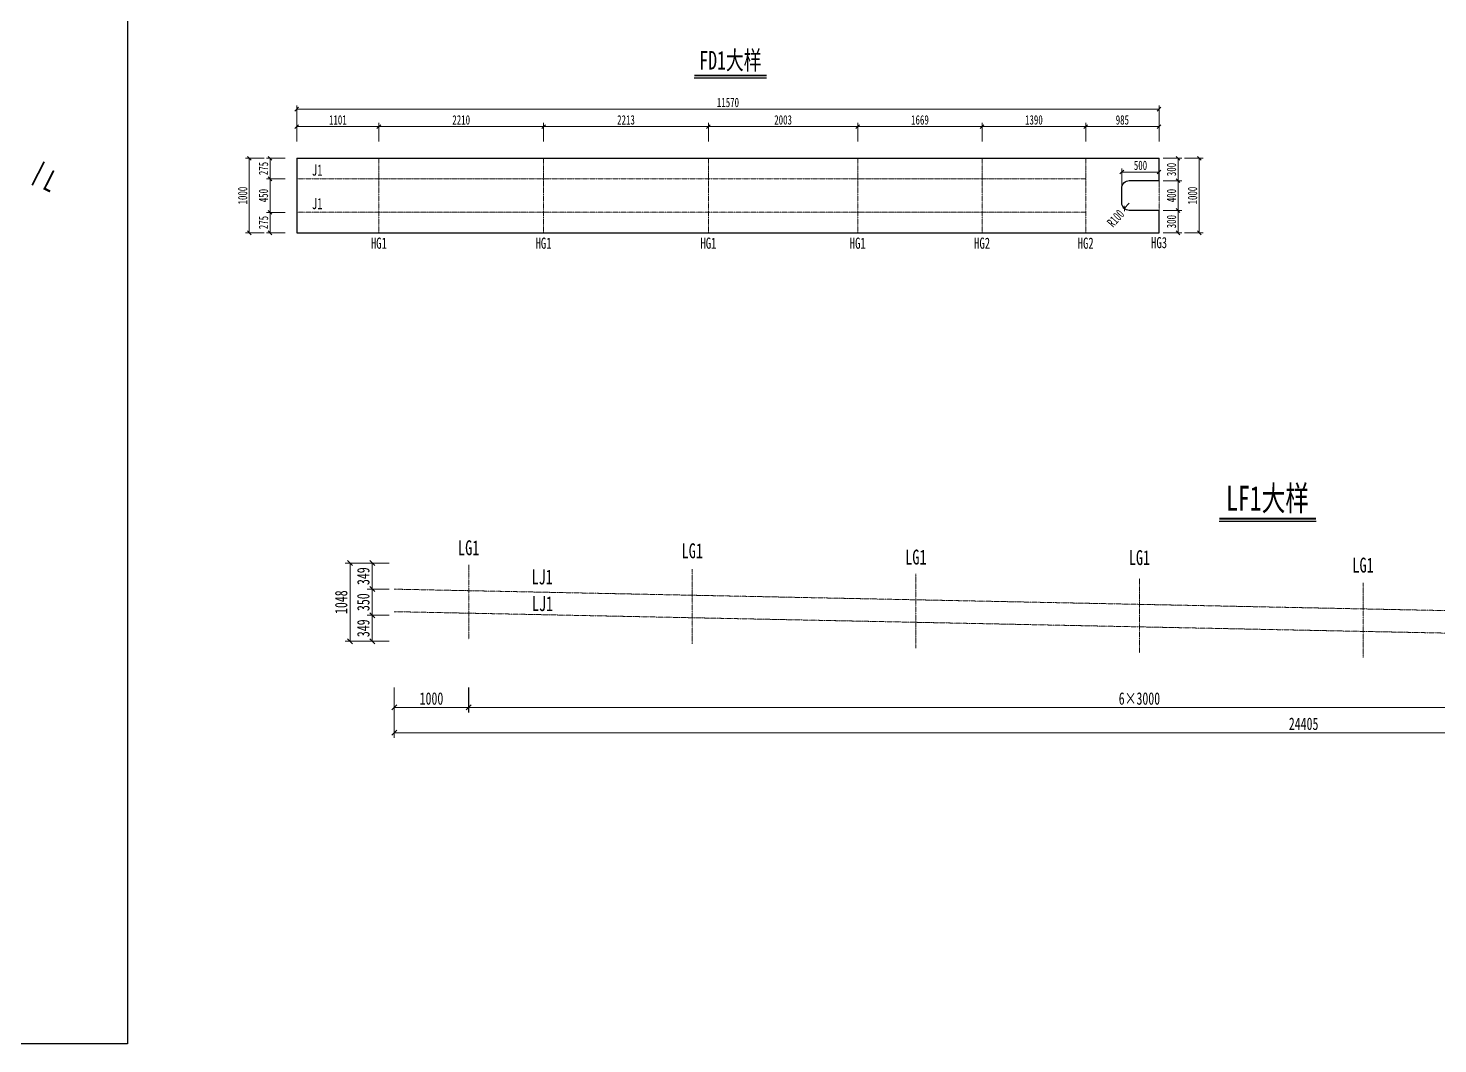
# Model space of a CAD drawing. Header units: millimetres. Extents: x -60009 to 63758, y -2164 to 95433.
# Drawn here: x 8964 to 27877, y -2164 to 11467 of the extents above; entities that cross this region are included whole.
import ezdxf
from ezdxf.enums import TextEntityAlignment as Align

# ---------------------------------------------------------------- set-up
doc = ezdxf.new("R2010")
doc.units = ezdxf.units.MM
doc.linetypes.add('CENTER2', pattern=[28.575, 19.05, -3.175, 3.175, -3.175])
doc.layers.get('Defpoints').update_dxf_attribs({"color": 8})
for name, color, linetype, lineweight in [('中心线', 2, 'CENTER2', 15), ('文字', 7, 'Continuous', 15), ('标注线及字体', 2, 'Continuous', 15), ('粗线', 3, 'Continuous', 35), ('细实线', 4, 'Continuous', 15), ('钢板粗线', 1, 'Continuous', 25)]:
    doc.layers.add(name, color=color, linetype=linetype, lineweight=lineweight)
doc.styles.add('111', font='仿宋_GB2312.TTF', dxfattribs={"width": 0.7})
doc.styles.add('BM_Dim', font='仿宋_GB2312.TTF', dxfattribs={"width": 0.85})
doc.dimstyles.new('200', dxfattribs={"dimscale": 0, "dimtxt": 2.5, "dimasz": 1, "dimexe": 1, "dimexo": 1, "dimgap": 0.6, "dimtad": 1, "dimdec": 0, "dimdsep": 46, "dimtxsty": '111', "dimblk": 'OBLIQUE', "dimcen": 0, "dimclrd": 4, "dimclre": 4, "dimclrt": 4, "dimadec": 1, "dimazin": 2, "dimtfac": 1, "dimtdec": 0, "dimtix": 1, "dimtmove": 2, "dimatfit": 3, "dimfxl": 4, "dimfxlon": 1, "dimtolj": 1, "dimlwd": -1, "dimlwe": -1, "dimarcsym": 0})

# ---------------------------------------------------------------- blocks, each defined once
blk = doc.blocks.new('_Oblique')
at = {"color": 0, "linetype": 'ByBlock', "lineweight": -2}
blk.add_line((-0.5, -0.5), (0.5, 0.5), dxfattribs=at)
blk = doc.blocks.new('*D271')
at = {"layer": 'Defpoints', "color": 0, "transparency": 16777216}
for p in [(21101, 67033), (21986, 67032), (21099, 66017), (21985, 66032), (21099, 65920)]:
    blk.add_point(p, dxfattribs=at)
at = {"layer": '细实线', "color": 4, "transparency": 16777216}
for p, q in [((21099, 65986), (21099, 65903)), ((21985, 65985), (21984, 65902))]:
    blk.add_line(p, q, dxfattribs=at)
blk.add_arc((-34515894092, -21492456430780), 21492484212183, 89.907985640573, 89.907985642933, dxfattribs=at)
at = {"layer": '细实线', "color": 4, "transparency": 16777216, "xscale": 16.66666666666666, "yscale": 16.66666666666666, "zscale": 16.66666666666666}
for p, rotation in [((21099, 65920), 179.9079856429328), ((21984, 65918), 359.9079856405726)]:
    blk.add_blockref('_Oblique', p, dxfattribs=dict(at, rotation=rotation))
at = {"layer": '细实线', "color": 4, "transparency": 16777216, "insert": (21542, 65949), "char_height": 41.7, "attachment_point": 5, "rotation": 359.908, "style": '111'}
blk.add_mtext('885', dxfattribs=at)
blk = doc.blocks.new('*D273')
at = {"layer": 'Defpoints', "color": 0, "transparency": 16777216}
for p in [(21101, 67117), (21101, 67033), (21986, 67032), (21099, 66017), (21985, 66032)]:
    blk.add_point(p, dxfattribs=at)
at = {"layer": '细实线', "color": 4, "transparency": 16777216}
for p, q in [((21101, 67050), (21101, 67134)), ((21986, 67049), (21986, 67132))]:
    blk.add_line(p, q, dxfattribs=at)
blk.add_arc((-34515894092, -21492456430780), 21492484213380, 89.907985640573, 89.907985642933, dxfattribs=at)
at = {"layer": '细实线', "color": 4, "transparency": 16777216, "xscale": 16.66666666666666, "yscale": 16.66666666666666, "zscale": 16.66666666666666}
for p, rotation in [((21101, 67117), 179.9079856429328), ((21986, 67116), 359.9079856405726)]:
    blk.add_blockref('_Oblique', p, dxfattribs=dict(at, rotation=rotation))
at = {"layer": '细实线', "color": 4, "transparency": 16777216, "insert": (21544, 67146), "char_height": 41.7, "attachment_point": 5, "rotation": 359.908, "style": '111'}
blk.add_mtext('885', dxfattribs=at)
blk = doc.blocks.new('*D1558')
at = {"layer": 'Defpoints', "color": 0, "transparency": 16777216}
for p in [(24138, 9720), (24138, 8720), (24677, 8720)]:
    blk.add_point(p, dxfattribs=at)
at = {"layer": '细实线', "color": 4, "transparency": 16777216}
for p, q in [((24477, 9720), (24727, 9720)), ((24677, 9720), (24677, 8720)), ((24477, 8720), (24727, 8720))]:
    blk.add_line(p, q, dxfattribs=at)
at = {"layer": '细实线', "color": 4, "transparency": 16777216, "xscale": 50, "yscale": 50, "zscale": 50}
for p, rotation in [((24677, 9720), 90), ((24677, 8720), 270)]:
    blk.add_blockref('_Oblique', p, dxfattribs=dict(at, rotation=rotation))
at = {"layer": '细实线', "color": 4, "transparency": 16777216, "insert": (24587, 9220), "char_height": 125, "attachment_point": 5, "rotation": 90, "style": '111'}
blk.add_mtext('\\A1;1000', dxfattribs=at)
blk = doc.blocks.new('*D1559')
at = {"layer": 'Defpoints', "color": 0, "transparency": 16777216}
for p in [(24138, 9720), (23738, 9420), (24393, 9420)]:
    blk.add_point(p, dxfattribs=at)
at = {"layer": '细实线', "color": 4, "transparency": 16777216}
for p, q in [((24193, 9720), (24443, 9720)), ((24393, 9720), (24393, 9420)), ((24193, 9420), (24443, 9420))]:
    blk.add_line(p, q, dxfattribs=at)
at = {"layer": '细实线', "color": 4, "transparency": 16777216, "xscale": 50, "yscale": 50, "zscale": 50}
for p, rotation in [((24393, 9720), 90), ((24393, 9420), 270)]:
    blk.add_blockref('_Oblique', p, dxfattribs=dict(at, rotation=rotation))
at = {"layer": '细实线', "color": 4, "transparency": 16777216, "insert": (24304, 9570), "char_height": 125, "attachment_point": 5, "rotation": 90, "style": '111'}
blk.add_mtext('\\A1;300', dxfattribs=at)
blk = doc.blocks.new('*D1560')
at = {"layer": 'Defpoints', "color": 0, "transparency": 16777216}
for p in [(24138, 9420), (24138, 9020), (24393, 9020)]:
    blk.add_point(p, dxfattribs=at)
at = {"layer": '细实线', "color": 4, "transparency": 16777216}
for p, q in [((24193, 9420), (24443, 9420)), ((24393, 9420), (24393, 9020)), ((24193, 9020), (24443, 9020))]:
    blk.add_line(p, q, dxfattribs=at)
at = {"layer": '细实线', "color": 4, "transparency": 16777216, "xscale": 50, "yscale": 50, "zscale": 50}
for p, rotation in [((24393, 9420), 90), ((24393, 9020), 270)]:
    blk.add_blockref('_Oblique', p, dxfattribs=dict(at, rotation=rotation))
at = {"layer": '细实线', "color": 4, "transparency": 16777216, "insert": (24304, 9220), "char_height": 125, "attachment_point": 5, "rotation": 90, "style": '111'}
blk.add_mtext('\\A1;400', dxfattribs=at)
blk = doc.blocks.new('*D1561')
at = {"layer": 'Defpoints', "color": 0, "transparency": 16777216}
for p in [(24138, 9020), (24138, 8720), (24393, 8720)]:
    blk.add_point(p, dxfattribs=at)
at = {"layer": '细实线', "color": 4, "transparency": 16777216}
for p, q in [((24193, 9020), (24443, 9020)), ((24393, 9020), (24393, 8720)), ((24193, 8720), (24443, 8720))]:
    blk.add_line(p, q, dxfattribs=at)
at = {"layer": '细实线', "color": 4, "transparency": 16777216, "xscale": 50, "yscale": 50, "zscale": 50}
for p, rotation in [((24393, 9020), 90), ((24393, 8720), 270)]:
    blk.add_blockref('_Oblique', p, dxfattribs=dict(at, rotation=rotation))
at = {"layer": '细实线', "color": 4, "transparency": 16777216, "insert": (24304, 8870), "char_height": 125, "attachment_point": 5, "rotation": 90, "style": '111'}
blk.add_mtext('\\A1;300', dxfattribs=at)
blk = doc.blocks.new('*D1562')
at = {"layer": 'Defpoints', "color": 0, "transparency": 16777216}
for p in [(13669, 10146), (12568, 9720), (13669, 9720)]:
    blk.add_point(p, dxfattribs=at)
at = {"layer": '细实线', "color": 4, "transparency": 16777216}
for p, q in [((12568, 9946), (12568, 10196)), ((12568, 10146), (13669, 10146)), ((13669, 9946), (13669, 10196))]:
    blk.add_line(p, q, dxfattribs=at)
at = {"layer": '细实线', "color": 4, "transparency": 16777216, "xscale": 50, "yscale": 50, "zscale": 50, "rotation": 180}
blk.add_blockref('_Oblique', (12568, 10146), dxfattribs=at)
at = {"layer": '细实线', "color": 4, "transparency": 16777216, "xscale": 50, "yscale": 50, "zscale": 50}
blk.add_blockref('_Oblique', (13669, 10146), dxfattribs=at)
at = {"layer": '细实线', "color": 4, "transparency": 16777216, "insert": (13119, 10235), "char_height": 125, "attachment_point": 5, "style": '111'}
blk.add_mtext('\\A1;1101', dxfattribs=at)
blk = doc.blocks.new('*D1563')
at = {"layer": 'Defpoints', "color": 0, "transparency": 16777216}
for p in [(15879, 10146), (13669, 9720), (15879, 9720)]:
    blk.add_point(p, dxfattribs=at)
at = {"layer": '细实线', "color": 4, "transparency": 16777216}
for p, q in [((13669, 9946), (13669, 10196)), ((13669, 10146), (15879, 10146)), ((15879, 9946), (15879, 10196))]:
    blk.add_line(p, q, dxfattribs=at)
at = {"layer": '细实线', "color": 4, "transparency": 16777216, "xscale": 50, "yscale": 50, "zscale": 50, "rotation": 180}
blk.add_blockref('_Oblique', (13669, 10146), dxfattribs=at)
at = {"layer": '细实线', "color": 4, "transparency": 16777216, "xscale": 50, "yscale": 50, "zscale": 50}
blk.add_blockref('_Oblique', (15879, 10146), dxfattribs=at)
at = {"layer": '细实线', "color": 4, "transparency": 16777216, "insert": (14774, 10235), "char_height": 125, "attachment_point": 5, "style": '111'}
blk.add_mtext('\\A1;2210', dxfattribs=at)
blk = doc.blocks.new('*D1564')
at = {"layer": 'Defpoints', "color": 0, "transparency": 16777216}
for p in [(18091, 10146), (15879, 9720), (18091, 9720)]:
    blk.add_point(p, dxfattribs=at)
at = {"layer": '细实线', "color": 4, "transparency": 16777216}
for p, q in [((15879, 9946), (15879, 10196)), ((15879, 10146), (18091, 10146)), ((18091, 9946), (18091, 10196))]:
    blk.add_line(p, q, dxfattribs=at)
at = {"layer": '细实线', "color": 4, "transparency": 16777216, "xscale": 50, "yscale": 50, "zscale": 50, "rotation": 180}
blk.add_blockref('_Oblique', (15879, 10146), dxfattribs=at)
at = {"layer": '细实线', "color": 4, "transparency": 16777216, "xscale": 50, "yscale": 50, "zscale": 50}
blk.add_blockref('_Oblique', (18091, 10146), dxfattribs=at)
at = {"layer": '细实线', "color": 4, "transparency": 16777216, "insert": (16985, 10235), "char_height": 125, "attachment_point": 5, "style": '111'}
blk.add_mtext('\\A1;2213', dxfattribs=at)
blk = doc.blocks.new('*D1565')
at = {"layer": 'Defpoints', "color": 0, "transparency": 16777216}
for p in [(20094, 10146), (18091, 9720), (20094, 9720)]:
    blk.add_point(p, dxfattribs=at)
at = {"layer": '细实线', "color": 4, "transparency": 16777216}
for p, q in [((18091, 9946), (18091, 10196)), ((18091, 10146), (20094, 10146)), ((20094, 9946), (20094, 10196))]:
    blk.add_line(p, q, dxfattribs=at)
at = {"layer": '细实线', "color": 4, "transparency": 16777216, "xscale": 50, "yscale": 50, "zscale": 50, "rotation": 180}
blk.add_blockref('_Oblique', (18091, 10146), dxfattribs=at)
at = {"layer": '细实线', "color": 4, "transparency": 16777216, "xscale": 50, "yscale": 50, "zscale": 50}
blk.add_blockref('_Oblique', (20094, 10146), dxfattribs=at)
at = {"layer": '细实线', "color": 4, "transparency": 16777216, "insert": (19093, 10235), "char_height": 125, "attachment_point": 5, "style": '111'}
blk.add_mtext('\\A1;2003', dxfattribs=at)
blk = doc.blocks.new('*D1566')
at = {"layer": 'Defpoints', "color": 0, "transparency": 16777216}
for p in [(21763, 10146), (20094, 9720), (21763, 9720)]:
    blk.add_point(p, dxfattribs=at)
at = {"layer": '细实线', "color": 4, "transparency": 16777216}
for p, q in [((20094, 9946), (20094, 10196)), ((20094, 10146), (21763, 10146)), ((21763, 9946), (21763, 10196))]:
    blk.add_line(p, q, dxfattribs=at)
at = {"layer": '细实线', "color": 4, "transparency": 16777216, "xscale": 50, "yscale": 50, "zscale": 50, "rotation": 180}
blk.add_blockref('_Oblique', (20094, 10146), dxfattribs=at)
at = {"layer": '细实线', "color": 4, "transparency": 16777216, "xscale": 50, "yscale": 50, "zscale": 50}
blk.add_blockref('_Oblique', (21763, 10146), dxfattribs=at)
at = {"layer": '细实线', "color": 4, "transparency": 16777216, "insert": (20929, 10235), "char_height": 125, "attachment_point": 5, "style": '111'}
blk.add_mtext('\\A1;1669', dxfattribs=at)
blk = doc.blocks.new('*D1567')
at = {"layer": 'Defpoints', "color": 0, "transparency": 16777216}
for p in [(23153, 10146), (21763, 9720), (23153, 9720)]:
    blk.add_point(p, dxfattribs=at)
at = {"layer": '细实线', "color": 4, "transparency": 16777216}
for p, q in [((21763, 9946), (21763, 10196)), ((21763, 10146), (23153, 10146)), ((23153, 9946), (23153, 10196))]:
    blk.add_line(p, q, dxfattribs=at)
at = {"layer": '细实线', "color": 4, "transparency": 16777216, "xscale": 50, "yscale": 50, "zscale": 50, "rotation": 180}
blk.add_blockref('_Oblique', (21763, 10146), dxfattribs=at)
at = {"layer": '细实线', "color": 4, "transparency": 16777216, "xscale": 50, "yscale": 50, "zscale": 50}
blk.add_blockref('_Oblique', (23153, 10146), dxfattribs=at)
at = {"layer": '细实线', "color": 4, "transparency": 16777216, "insert": (22458, 10235), "char_height": 125, "attachment_point": 5, "style": '111'}
blk.add_mtext('\\A1;1390', dxfattribs=at)
blk = doc.blocks.new('*D1568')
at = {"layer": 'Defpoints', "color": 0, "transparency": 16777216}
for p in [(24138, 10380), (12568, 9720), (24138, 9720)]:
    blk.add_point(p, dxfattribs=at)
at = {"layer": '细实线', "color": 4, "transparency": 16777216}
for p, q in [((12568, 10180), (12568, 10430)), ((24138, 10180), (24138, 10430)), ((12568, 10380), (24138, 10380))]:
    blk.add_line(p, q, dxfattribs=at)
at = {"layer": '细实线', "color": 4, "transparency": 16777216, "xscale": 50, "yscale": 50, "zscale": 50, "rotation": 180}
blk.add_blockref('_Oblique', (12568, 10380), dxfattribs=at)
at = {"layer": '细实线', "color": 4, "transparency": 16777216, "xscale": 50, "yscale": 50, "zscale": 50}
blk.add_blockref('_Oblique', (24138, 10380), dxfattribs=at)
at = {"layer": '细实线', "color": 4, "transparency": 16777216, "insert": (18353, 10469), "char_height": 125, "attachment_point": 5, "style": '111'}
blk.add_mtext('\\A1;11570', dxfattribs=at)
blk = doc.blocks.new('*D1569')
at = {"layer": 'Defpoints', "color": 0, "transparency": 16777216}
for p in [(12568, 8995), (12210, 8720), (12568, 8720)]:
    blk.add_point(p, dxfattribs=at)
at = {"layer": '细实线', "color": 4, "transparency": 16777216}
for p, q in [((12410, 8995), (12160, 8995)), ((12210, 8995), (12210, 8720)), ((12410, 8720), (12160, 8720))]:
    blk.add_line(p, q, dxfattribs=at)
at = {"layer": '细实线', "color": 4, "transparency": 16777216, "xscale": 50, "yscale": 50, "zscale": 50}
for p, rotation in [((12210, 8995), 90), ((12210, 8720), 270)]:
    blk.add_blockref('_Oblique', p, dxfattribs=dict(at, rotation=rotation))
at = {"layer": '细实线', "color": 4, "transparency": 16777216, "insert": (12122, 8858), "char_height": 125, "attachment_point": 5, "rotation": 90, "style": '111'}
blk.add_mtext('\\A1;275', dxfattribs=at)
blk = doc.blocks.new('*D1570')
at = {"layer": 'Defpoints', "color": 0, "transparency": 16777216}
for p in [(12568, 9720), (11931, 8720), (12568, 8720)]:
    blk.add_point(p, dxfattribs=at)
at = {"layer": '细实线', "color": 4, "transparency": 16777216}
for p, q in [((12131, 9720), (11881, 9720)), ((11931, 9720), (11931, 8720)), ((12131, 8720), (11881, 8720))]:
    blk.add_line(p, q, dxfattribs=at)
at = {"layer": '细实线', "color": 4, "transparency": 16777216, "xscale": 50, "yscale": 50, "zscale": 50}
for p, rotation in [((11931, 9720), 90), ((11931, 8720), 270)]:
    blk.add_blockref('_Oblique', p, dxfattribs=dict(at, rotation=rotation))
at = {"layer": '细实线', "color": 4, "transparency": 16777216, "insert": (11842, 9220), "char_height": 125, "attachment_point": 5, "rotation": 90, "style": '111'}
blk.add_mtext('\\A1;1000', dxfattribs=at)
blk = doc.blocks.new('*D1571')
at = {"layer": 'Defpoints', "color": 0, "transparency": 16777216}
for p in [(23638, 9535), (23638, 9184), (24138, 9198)]:
    blk.add_point(p, dxfattribs=at)
at = {"layer": '细实线', "color": 4, "transparency": 16777216}
for p, q in [((23638, 9335), (23638, 9585)), ((24138, 9535), (23638, 9535)), ((24138, 9335), (24138, 9585))]:
    blk.add_line(p, q, dxfattribs=at)
at = {"layer": '细实线', "color": 4, "transparency": 16777216, "xscale": 50, "yscale": 50, "zscale": 50, "rotation": 180}
blk.add_blockref('_Oblique', (23638, 9535), dxfattribs=at)
at = {"layer": '细实线', "color": 4, "transparency": 16777216, "xscale": 50, "yscale": 50, "zscale": 50}
blk.add_blockref('_Oblique', (24138, 9535), dxfattribs=at)
at = {"layer": '细实线', "color": 4, "transparency": 16777216, "insert": (23888, 9625), "char_height": 125, "attachment_point": 5, "style": '111'}
blk.add_mtext('\\A1;500', dxfattribs=at)
blk = doc.blocks.new('*D1572')
at = {"layer": 'Defpoints', "color": 0, "transparency": 16777216}
for p in [(23738, 9120), (23671, 9045)]:
    blk.add_point(p, dxfattribs=at)
at = {"layer": '细实线', "color": 4, "transparency": 16777216}
for p, q in [((23671, 9045), (23738, 9120)), ((23738, 9120), (23671, 9045))]:
    blk.add_line(p, q, dxfattribs=at)
at = {"layer": '细实线', "color": 4, "transparency": 16777216, "xscale": 50, "yscale": 50, "zscale": 50, "rotation": 228.3607312018527}
blk.add_blockref('_Oblique', (23671, 9045), dxfattribs=at)
at = {"layer": '细实线', "color": 4, "transparency": 16777216, "insert": (23555, 8915), "char_height": 125, "attachment_point": 5, "rotation": 48.3607, "style": '111'}
blk.add_mtext('\\A1;R100', dxfattribs=at)
blk = doc.blocks.new('*D1573')
at = {"layer": 'Defpoints', "color": 0, "transparency": 16777216}
for p in [(12568, 9445), (12210, 8995), (12568, 8995)]:
    blk.add_point(p, dxfattribs=at)
at = {"layer": '细实线', "color": 4, "transparency": 16777216}
for p, q in [((12410, 9445), (12160, 9445)), ((12210, 9445), (12210, 8995)), ((12410, 8995), (12160, 8995))]:
    blk.add_line(p, q, dxfattribs=at)
at = {"layer": '细实线', "color": 4, "transparency": 16777216, "xscale": 50, "yscale": 50, "zscale": 50}
for p, rotation in [((12210, 9445), 90), ((12210, 8995), 270)]:
    blk.add_blockref('_Oblique', p, dxfattribs=dict(at, rotation=rotation))
at = {"layer": '细实线', "color": 4, "transparency": 16777216, "insert": (12121, 9220), "char_height": 125, "attachment_point": 5, "rotation": 90, "style": '111'}
blk.add_mtext('\\A1;450', dxfattribs=at)
blk = doc.blocks.new('*D1574')
at = {"layer": 'Defpoints', "color": 0, "transparency": 16777216}
for p in [(12568, 9720), (12210, 9445), (12568, 9445)]:
    blk.add_point(p, dxfattribs=at)
at = {"layer": '细实线', "color": 4, "transparency": 16777216}
for p, q in [((12410, 9720), (12160, 9720)), ((12210, 9720), (12210, 9445)), ((12410, 9445), (12160, 9445))]:
    blk.add_line(p, q, dxfattribs=at)
at = {"layer": '细实线', "color": 4, "transparency": 16777216, "xscale": 50, "yscale": 50, "zscale": 50}
for p, rotation in [((12210, 9720), 90), ((12210, 9445), 270)]:
    blk.add_blockref('_Oblique', p, dxfattribs=dict(at, rotation=rotation))
at = {"layer": '细实线', "color": 4, "transparency": 16777216, "insert": (12122, 9583), "char_height": 125, "attachment_point": 5, "rotation": 90, "style": '111'}
blk.add_mtext('\\A1;275', dxfattribs=at)
blk = doc.blocks.new('*D1575')
at = {"layer": 'Defpoints', "color": 0, "transparency": 16777216}
for p in [(24138, 10146), (23153, 9720), (24138, 9720)]:
    blk.add_point(p, dxfattribs=at)
at = {"layer": '细实线', "color": 4, "transparency": 16777216}
for p, q in [((23153, 9946), (23153, 10196)), ((23153, 10146), (24138, 10146)), ((24138, 9946), (24138, 10196))]:
    blk.add_line(p, q, dxfattribs=at)
at = {"layer": '细实线', "color": 4, "transparency": 16777216, "xscale": 50, "yscale": 50, "zscale": 50, "rotation": 180}
blk.add_blockref('_Oblique', (23153, 10146), dxfattribs=at)
at = {"layer": '细实线', "color": 4, "transparency": 16777216, "xscale": 50, "yscale": 50, "zscale": 50}
blk.add_blockref('_Oblique', (24138, 10146), dxfattribs=at)
at = {"layer": '细实线', "color": 4, "transparency": 16777216, "insert": (23645, 10235), "char_height": 125, "attachment_point": 5, "style": '111'}
blk.add_mtext('\\A1;985', dxfattribs=at)
blk = doc.blocks.new('*D1774')
at = {"layer": 'Defpoints', "color": 0, "transparency": 16777216}
for p in [(14874, 3048), (32875, 2854), (32875, 2350)]:
    blk.add_point(p, dxfattribs=at)
at = {"layer": '细实线', "color": 4, "transparency": 16777216}
for p, q in [((14874, 2617), (14874, 2283)), ((32875, 2617), (32875, 2283)), ((14874, 2350), (32875, 2350))]:
    blk.add_line(p, q, dxfattribs=at)
at = {"layer": '细实线', "color": 4, "transparency": 16777216, "xscale": 66.66666666666666, "yscale": 66.66666666666666, "zscale": 66.66666666666666, "rotation": 180}
blk.add_blockref('_Oblique', (14874, 2350), dxfattribs=at)
at = {"layer": '细实线', "color": 4, "transparency": 16777216, "xscale": 66.66666666666666, "yscale": 66.66666666666666, "zscale": 66.66666666666666}
blk.add_blockref('_Oblique', (32875, 2350), dxfattribs=at)
at = {"layer": '细实线', "color": 4, "transparency": 16777216, "insert": (23874, 2469), "char_height": 166.7, "attachment_point": 5, "style": '111'}
blk.add_mtext('\\A1;6×3000', dxfattribs=at)
blk = doc.blocks.new('*D1775')
at = {"layer": 'Defpoints', "color": 0}
for p in [(13875, 3431), (14875, 3356), (14875, 2350)]:
    blk.add_point(p, dxfattribs=at)
at = {"layer": '细实线', "color": 4}
for p, q in [((13875, 2617), (13875, 2283)), ((14875, 2617), (14875, 2283)), ((13875, 2350), (14875, 2350))]:
    blk.add_line(p, q, dxfattribs=at)
at = {"layer": '细实线', "color": 4, "xscale": 66.66666666666666, "yscale": 66.66666666666666, "zscale": 66.66666666666666, "rotation": 180}
blk.add_blockref('_Oblique', (13875, 2350), dxfattribs=at)
at = {"layer": '细实线', "color": 4, "xscale": 66.66666666666666, "yscale": 66.66666666666666, "zscale": 66.66666666666666}
blk.add_blockref('_Oblique', (14875, 2350), dxfattribs=at)
at = {"layer": '细实线', "color": 4, "insert": (14375, 2469), "char_height": 166.7, "attachment_point": 5, "style": '111'}
blk.add_mtext('\\A1;1000', dxfattribs=at)
blk = doc.blocks.new('*D1776')
at = {"layer": 'Defpoints', "color": 0}
for p in [(13875, 3470), (38280, 2450), (13875, 2011)]:
    blk.add_point(p, dxfattribs=at)
at = {"layer": '细实线', "color": 4}
for p, q in [((13875, 2278), (13875, 1944)), ((38280, 2278), (38280, 1944)), ((38280, 2011), (13875, 2011))]:
    blk.add_line(p, q, dxfattribs=at)
at = {"layer": '细实线', "color": 4, "xscale": 66.66666666666666, "yscale": 66.66666666666666, "zscale": 66.66666666666666, "rotation": 180}
blk.add_blockref('_Oblique', (13875, 2011), dxfattribs=at)
at = {"layer": '细实线', "color": 4, "xscale": 66.66666666666666, "yscale": 66.66666666666666, "zscale": 66.66666666666666}
blk.add_blockref('_Oblique', (38280, 2011), dxfattribs=at)
at = {"layer": '细实线', "color": 4, "insert": (26077, 2130), "char_height": 166.7, "attachment_point": 5, "style": '111'}
blk.add_mtext('\\A1;24405', dxfattribs=at)
blk = doc.blocks.new('*D1777')
at = {"layer": 'Defpoints', "color": 0}
for p in [(13580, 4287), (13875, 4287), (13875, 3938)]:
    blk.add_point(p, dxfattribs=at)
at = {"layer": '细实线', "color": 4}
for p, q in [((13808, 4287), (13513, 4287)), ((13580, 3938), (13580, 4287)), ((13808, 3938), (13513, 3938))]:
    blk.add_line(p, q, dxfattribs=at)
at = {"layer": '细实线', "color": 4, "xscale": 66.66666666666666, "yscale": 66.66666666666666, "zscale": 66.66666666666666}
for p, rotation in [((13580, 4287), 90), ((13580, 3938), 270)]:
    blk.add_blockref('_Oblique', p, dxfattribs=dict(at, rotation=rotation))
at = {"layer": '细实线', "color": 4, "insert": (13461, 4112), "char_height": 166.7, "attachment_point": 5, "rotation": 90, "style": '111'}
blk.add_mtext('\\A1;349', dxfattribs=at)
blk = doc.blocks.new('*D1778')
at = {"layer": 'Defpoints', "color": 0}
for p in [(13875, 3938), (13580, 3588), (13875, 3588)]:
    blk.add_point(p, dxfattribs=at)
at = {"layer": '细实线', "color": 4}
for p, q in [((13808, 3938), (13513, 3938)), ((13580, 3938), (13580, 3588)), ((13808, 3588), (13513, 3588))]:
    blk.add_line(p, q, dxfattribs=at)
at = {"layer": '细实线', "color": 4, "xscale": 66.66666666666666, "yscale": 66.66666666666666, "zscale": 66.66666666666666}
for p, rotation in [((13580, 3938), 90), ((13580, 3588), 270)]:
    blk.add_blockref('_Oblique', p, dxfattribs=dict(at, rotation=rotation))
at = {"layer": '细实线', "color": 4, "insert": (13461, 3763), "char_height": 166.7, "attachment_point": 5, "rotation": 90, "style": '111'}
blk.add_mtext('\\A1;350', dxfattribs=at)
blk = doc.blocks.new('*D1779')
at = {"layer": 'Defpoints', "color": 0}
for p in [(13875, 3588), (13580, 3239), (13875, 3239)]:
    blk.add_point(p, dxfattribs=at)
at = {"layer": '细实线', "color": 4}
for p, q in [((13808, 3588), (13513, 3588)), ((13580, 3588), (13580, 3239)), ((13808, 3239), (13513, 3239))]:
    blk.add_line(p, q, dxfattribs=at)
at = {"layer": '细实线', "color": 4, "xscale": 66.66666666666666, "yscale": 66.66666666666666, "zscale": 66.66666666666666}
for p, rotation in [((13580, 3588), 90), ((13580, 3239), 270)]:
    blk.add_blockref('_Oblique', p, dxfattribs=dict(at, rotation=rotation))
at = {"layer": '细实线', "color": 4, "insert": (13461, 3413), "char_height": 166.7, "attachment_point": 5, "rotation": 90, "style": '111'}
blk.add_mtext('\\A1;349', dxfattribs=at)
blk = doc.blocks.new('*D1780')
at = {"layer": 'Defpoints', "color": 0}
for p in [(13578, 4287), (13283, 3239), (13578, 3239)]:
    blk.add_point(p, dxfattribs=at)
at = {"layer": '细实线', "color": 4}
for p, q in [((13511, 4287), (13217, 4287)), ((13283, 4287), (13283, 3239)), ((13511, 3239), (13217, 3239))]:
    blk.add_line(p, q, dxfattribs=at)
at = {"layer": '细实线', "color": 4, "xscale": 66.66666666666666, "yscale": 66.66666666666666, "zscale": 66.66666666666666}
for p, rotation in [((13283, 4287), 90), ((13283, 3239), 270)]:
    blk.add_blockref('_Oblique', p, dxfattribs=dict(at, rotation=rotation))
at = {"layer": '细实线', "color": 4, "insert": (13164, 3763), "char_height": 166.7, "attachment_point": 5, "rotation": 90, "style": '111'}
blk.add_mtext('\\A1;1048', dxfattribs=at)
blk = doc.blocks.new('*D1781')
at = {"layer": 'Defpoints', "color": 0}
for p in [(36650, 3617), (14653, 3271), (37452, 2967), (38280, 2789), (38280, 2789)]:
    blk.add_point(p, dxfattribs=at)
at = {"layer": '细实线', "color": 4}
for start, end in [(148.5822, 153.0944), (153.0944, 178.8323), (178.8323, 183.3445)]:
    blk.add_arc((38280, 2789), 847, start, end, dxfattribs=at)
at = {"layer": '细实线', "color": 4, "xscale": 66.66666666666666, "yscale": 66.66666666666666, "zscale": 66.66666666666666}
for p, rotation in [((37525, 3172), 243.0944158787112), ((37433, 2806), 88.83225842140223)]:
    blk.add_blockref('_Oblique', p, dxfattribs=dict(at, rotation=rotation))
at = {"layer": '细实线', "color": 4, "insert": (37345, 3023), "char_height": 166.67, "attachment_point": 5, "rotation": 75.9633, "style": '111'}
blk.add_mtext('\\A1;25.7%%d', dxfattribs=at)

msp = doc.modelspace()

# ---------------------------------------------------------------- linework, layer by layer
at = {"color": 4}
for p, q in [((17899.8, 10801.6), (18872.4, 10801.6)), ((26243.5, 4844.4), (24945.4, 4844.4))]:
    msp.add_line(p, q, dxfattribs=at)
at = {"color": 6}
for points, const_width in [([(17899.8, 10831.6), (18872.4, 10831.6)], 18), ([(26243.5, 4884.4), (24945.4, 4884.4)], 24)]:
    msp.add_lwpolyline(points, dxfattribs=dict(at, const_width=const_width))
at = {"layer": 'Defpoints'}
msp.add_lwpolyline([(-19316.8, 17507.5), (10298.6, 17507.5), (10298.6, -2164.2), (-19316.8, -2164.2)], close=True, dxfattribs=at)
at = {"layer": '中心线', "ltscale": 0.15}
for p, q in [((13669.3, 9720.2), (13669.3, 8720.2)), ((15878.9, 9720.2), (15878.9, 8720.2)), ((18091.5, 9720.2), (18091.5, 8720.2)), ((20094.2, 9720.2), (20094.2, 8720.2)), ((21762.9, 9720.2), (21762.9, 8720.2)), ((23152.9, 9720.2), (23152.9, 8720.2)), ((24137.6, 9720.2), (24137.6, 8720.2)), ((23152.9, 9445.2), (12567.8, 9445.2)), ((23152.9, 8995.2), (12567.8, 8995.2)), ((14874.6, 4266.3), (14874.6, 3266.3)), ((17874.6, 4205.1), (17874.6, 3205.1)), ((20874.6, 4144), (20874.6, 3144)), ((23874.6, 4082.8), (23874.6, 3082.8)), ((26874.6, 4021.7), (26874.6, 3021.7)), ((13874.6, 3937.6), (36943.5, 3467.4)), ((13874.6, 3635.6), (37074.6, 3162.7))]:
    msp.add_line(p, q, dxfattribs=at)
at = {"layer": '粗线'}
msp.add_line((9016.7, 9359.2), (9177.7, 9674.9), dxfattribs=at)
at = {"layer": '钢板粗线'}
for p, q in [((12567.8, 9720.2), (24137.6, 9720.2)), ((12567.8, 9720.2), (12567.8, 8720.2)), ((12567.8, 8720.2), (24137.6, 8720.2))]:
    msp.add_line(p, q, dxfattribs=at)
msp.add_lwpolyline([(24137.6, 8720.2), (24137.6, 9020.2), (23737.6, 9020.2, -0.4142136), (23637.6, 9120.2), (23637.6, 9320.2, -0.4142136), (23737.6, 9420.2), (24137.6, 9420.2), (24137.6, 9720.2)], format="xyb", dxfattribs=at)

# ---------------------------------------------------------------- texts
at = {"layer": '文字', "style": 'BM_Dim', "width": 0.7}
msp.add_text('L', height=288.5, rotation=332.98204, dxfattribs=at).set_placement((9201.4, 9286.6), align=Align.CENTER)
for s, height, p in [('J1', 150, (12841.4, 9442.1)), ('J1', 150, (12841.4, 8992.1)), ('HG1', 150, (13669.3, 8461.3)), ('HG1', 150, (15878.9, 8461.3)), ('HG1', 150, (18091.5, 8461.3)), ('HG1', 150, (20094.2, 8461.3)), ('HG2', 150, (21762.9, 8461.3)), ('HG2', 150, (23152.9, 8461.3)), ('HG3', 150, (24137.6, 8468.7)), ('LG1', 200, (14874.6, 4333.3)), ('LG1', 200, (17874.6, 4292.8)), ('LG1', 200, (20874.6, 4208.3)), ('LG1', 200, (23874.6, 4201.6)), ('LG1', 200, (26874.6, 4100.8)), ('LJ1', 200, (15859.4, 3942)), ('LJ1', 200, (15864.8, 3583.7))]:
    msp.add_text(s, height=height, dxfattribs=at).set_placement(p, align=Align.BOTTOM_CENTER)
at = {"layer": '标注线及字体', "color": 0, "style": '111', "width": 0.7}
for s, height, p in [('FD1大样', 250, (18386.1, 11042.1)), ('LF1大样', 333.33, (25593.8, 5165.1))]:
    msp.add_text(s, height=height, dxfattribs=at).set_placement(p, align=Align.MIDDLE)

# ---------------------------------------------------------------- dimensions: what is measured, and where the dimension line sits
at = {"layer": '细实线'}
for base, picture, middle in [((21101.2, 67117), '*D273', (21543.8, 67146.2)), ((21099.2, 65919.6), '*D271', (21541.8, 65948.7))]:
    dim = msp.add_angular_dim_2l(base=base, line1=((21099.3, 66017.4), (21100.9, 67033.4)), line2=((21986.2, 67032), (21984.6, 66032)), text='885', dimstyle='200', override={"dimscale": 16.666667, "dimtxsty": '111', "dimblk": 'Oblique'}, dxfattribs=at)
    dim.commit()
    dim.dimension.update_dxf_attribs({"geometry": picture, "text_midpoint": middle})
for base, p1, p2, picture, middle in [((24137.6, 10379.5), (12567.8, 9720.2), (24137.6, 9720.2), '*D1568', (18352.7, 10469)), ((13669.2602, 10145.8982), (12567.8437, 9720.1956), (13669.2602, 9720.1956), '*D1562', (13118.552, 10235.3577)), ((15878.9, 10145.9), (13669.3, 9720.2), (15878.9, 9720.2), '*D1563', (14774.1, 10235.4)), ((18091.5, 10145.9), (15878.9, 9720.2), (18091.5, 9720.2), '*D1564', (16985.2, 10235.4)), ((20094.2, 10145.9), (18091.5, 9720.2), (20094.2, 9720.2), '*D1565', (19092.8, 10235.4)), ((21762.9, 10145.9), (20094.2, 9720.2), (21762.9, 9720.2), '*D1566', (20928.6, 10235.4)), ((23152.9, 10145.9), (21762.9, 9720.2), (23152.9, 9720.2), '*D1567', (22457.9, 10235.4)), ((24137.6, 10145.9), (23152.9, 9720.2), (24137.6, 9720.2), '*D1575', (23645.3, 10235.4))]:
    dim = msp.add_linear_dim(base=base, p1=p1, p2=p2, dimstyle='200', override={"dimscale": 50, "dimblk": 'Oblique'}, dxfattribs=at)
    dim.commit()
    dim.dimension.update_dxf_attribs({"geometry": picture, "text_midpoint": middle})
for base, p1, p2, angle, override, picture, middle in [((11931.4, 8720.2), (12567.8, 9720.2), (12567.8, 8720.2), 90, {"dimscale": 50, "dimblk": 'Oblique'}, '*D1570', (11842, 9220.2)), ((12210.2, 9445.2), (12567.8, 9720.2), (12567.8, 9445.2), 90, {"dimscale": 50, "dimblk": 'Oblique'}, '*D1574', (12122.1, 9582.7)), ((23637.6, 9535.4), (24137.6, 9198.1), (23637.6, 9183.9), 180, {"dimscale": 50, "dimblk": 'Oblique'}, '*D1571', (23887.6, 9624.9)), ((24393.4, 9420.2), (24137.6, 9720.2), (23737.6, 9420.2), 90, {"dimscale": 50}, '*D1559', (24303.9, 9570.2)), ((24676.9, 8720.2), (24137.6, 9720.2), (24137.6, 8720.2), 90, {"dimscale": 50}, '*D1558', (24587.5, 9220.2)), ((12210.2, 8995.2), (12567.8, 9445.2), (12567.8, 8995.2), 90, {"dimscale": 50, "dimblk": 'Oblique'}, '*D1573', (12120.7, 9220.2)), ((24393.4, 9020.2), (24137.6, 9420.2), (24137.6, 9020.2), 90, {"dimscale": 50}, '*D1560', (24303.9, 9220.2)), ((12210.2, 8720.2), (12567.8, 8995.2), (12567.8, 8720.2), 90, {"dimscale": 50, "dimblk": 'Oblique'}, '*D1569', (12122.1, 8857.7)), ((24393.4, 8720.2), (24137.6, 9020.2), (24137.6, 8720.2), 90, {"dimscale": 50}, '*D1561', (24303.9, 8870.2)), ((13283.3, 3238.6), (13578, 4286.6), (13578, 3238.6), 270, {"dimscale": 66.666667, "dimblk": 'Oblique'}, '*D1780', (13164, 3762.6)), ((13579.8, 4286.6), (13874.6, 3937.6), (13874.6, 4286.6), 90, {"dimscale": 66.666667, "dimblk": 'Oblique'}, '*D1777', (13460.6, 4112.1)), ((13579.8, 3587.6), (13874.6, 3937.6), (13874.6, 3587.6), 90, {"dimscale": 66.666667, "dimblk": 'Oblique'}, '*D1778', (13460.6, 3762.6)), ((13579.8, 3238.6), (13874.6, 3587.6), (13874.6, 3238.6), 270, {"dimscale": 66.666667, "dimblk": 'Oblique'}, '*D1779', (13460.6, 3413.1)), ((13874.6, 2011), (38280, 2450.2), (13874.6, 3470.3), 180, {"dimscale": 66.666667, "dimblk": 'Oblique'}, '*D1776', (26077.3, 2130.3)), ((14874.6, 2350), (13874.6, 3431.1), (14874.6, 3356.1), 180, {"dimscale": 66.666667, "dimblk": 'Oblique'}, '*D1775', (14374.6, 2469.2))]:
    dim = msp.add_linear_dim(base=base, p1=p1, p2=p2, angle=angle, dimstyle='200', override=override, dxfattribs=at)
    dim.commit()
    dim.dimension.update_dxf_attribs({"geometry": picture, "text_midpoint": middle})
dim = msp.add_radius_dim(center=(23737.6, 9120.2), mpoint=(23671.1, 9045.5), dimstyle='200', override={"dimscale": 50, "dimblk": 'Oblique'}, dxfattribs=at)
dim.commit()
dim.dimension.update_dxf_attribs({"geometry": '*D1572', "text_midpoint": (23555, 8914.8), "dimtype": 164})
dim = msp.add_angular_dim_2l(base=(37452.2, 2967.1), line1=((36649.6, 3616.5), (38280, 2789.2)), line2=((14653.1, 3270.8), (38280, 2789.2)), dimstyle='200', override={"dimscale": 66.666667, "dimblk": 'Oblique'}, dxfattribs=at)
dim.commit()
dim.dimension.update_dxf_attribs({"geometry": '*D1781', "text_midpoint": (37344.6, 3023)})
dim = msp.add_linear_dim(base=(32874.6, 2350), p1=(14874.3, 3048.3), p2=(32874.6, 2854), text='6×3000', dimstyle='200', override={"dimscale": 66.666667, "dimtxsty": '111', "dimblk": 'Oblique'}, dxfattribs=at)
dim.commit()
dim.dimension.update_dxf_attribs({"geometry": '*D1774', "text_midpoint": (23874.4, 2469.2)})

doc.saveas('drawing.dxf')
